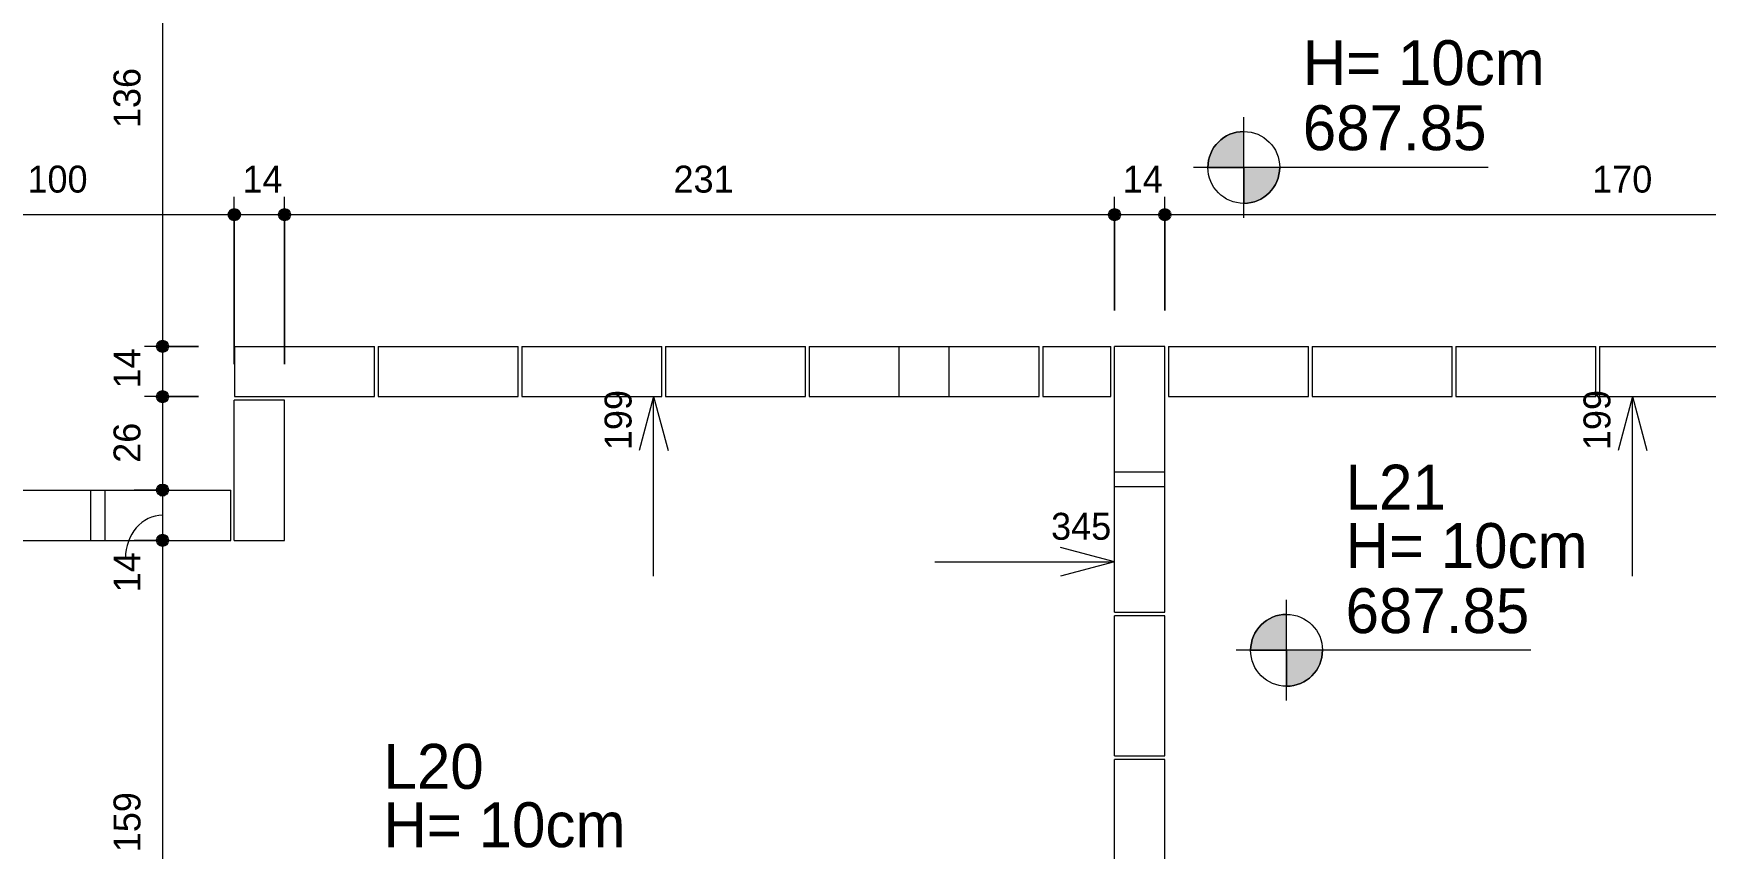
# Model space of a CAD drawing. Header units: centimetres. Extents: x 170 to 15941, y -2277 to 8860.
# Drawn here: x 6669.6 to 7135, y -60.6 to 166.3 of the extents above; entities that cross this region are included whole.
import ezdxf

# ---------------------------------------------------------------- set-up
doc = ezdxf.new("R2010")
doc.units = ezdxf.units.CM
doc.layers.add('A-ANNO-DIMS-1', color=1, linetype='Continuous', lineweight=9, true_color=0xff0000)
doc.layers.add('A-DETL-GENF-3', color=251, linetype='Continuous', lineweight=9, true_color=0x515151)
for name, color, linetype, lineweight in [('A-ANNO-DIMS-50', 7, 'Continuous', 9), ('A-DETL-THIN', 7, 'Continuous', 9), ('G-ANNO-TEXT', 7, 'Continuous', 9), ('S-BEAM', 7, 'Continuous', 9), ('S-BEAM-1', 7, 'Continuous', 13)]:
    doc.layers.add(name, color=color, linetype=linetype, lineweight=lineweight)
doc.styles.add('Bahnschrift_2', font='', dxfattribs={"height": 12.5})
doc.styles.add('Bahnschrift_7', font='', dxfattribs={"height": 7.5})
doc.styles.get('Bahnschrift_2').set_extended_font_data('Bahnschrift')
doc.styles.get('Bahnschrift_7').set_extended_font_data('Bahnschrift')
doc.dimstyles.new('COTA_ACUMULADA_1', dxfattribs={"dimscale": 30.48, "dimtxt": 8.33133, "dimasz": 0.049213, "dimexe": 0, "dimexo": 0.0625, "dimgap": 0.131234, "dimtad": 0, "dimjust": 2, "dimdec": 0, "dimzin": 0, "dimdsep": 46, "dimtxsty": 'Bahnschrift_7', "dimblk1": 'NONE', "dimblk2": 'OPEN30', "dimsah": 1, "dimcen": 0.09, "dimse1": 1, "dimsd1": 1, "dimazin": 0, "dimtfac": 1, "dimtdec": 4, "dimtix": 1, "dimtmove": 2, "dimatfit": 3, "dimfxl": 0, "dimfxlon": 1, "dimtvp": 1, "dimtolj": 1, "dimtzin": 0, "dimarcsym": 2})
doc.dimstyles.new('COTA_LINEAR', dxfattribs={"dimscale": 30.48, "dimtxt": 8.33133, "dimasz": 0.393701, "dimexe": 0.164042, "dimexo": 0.328084, "dimgap": 0.131234, "dimtad": 1, "dimdec": 0, "dimzin": 0, "dimdsep": 46, "dimtxsty": 'Bahnschrift_7', "dimblk1": 'DOTSMALL', "dimblk2": 'DOTSMALL', "dimsah": 1, "dimcen": 0.09, "dimdle": 0.164042, "dimazin": 0, "dimtfac": 1, "dimtdec": 4, "dimtix": 1, "dimtmove": 0, "dimatfit": 3, "dimfxl": 1, "dimtvp": 1, "dimtolj": 1, "dimtzin": 0, "dimarcsym": 2})
doc.dimstyles.new('COTA_LINEAR_1', dxfattribs={"dimscale": 30.48, "dimtxt": 8.33133, "dimasz": 0.393701, "dimexe": 0.164042, "dimexo": 0.328084, "dimgap": 0.131234, "dimtad": 1, "dimdec": 0, "dimzin": 0, "dimdsep": 46, "dimtxsty": 'Bahnschrift_7', "dimblk1": 'DOTSMALL', "dimblk2": 'DOTSMALL', "dimsah": 1, "dimcen": 0.09, "dimdle": 0.164042, "dimazin": 0, "dimtfac": 1, "dimtdec": 4, "dimtix": 1, "dimtmove": 1, "dimatfit": 3, "dimfxl": 1, "dimtvp": 1, "dimtolj": 1, "dimtzin": 0, "dimarcsym": 2})
doc.dimstyles.new('COTA_LINEAR_2', dxfattribs={"dimscale": 30.48, "dimtxt": 8.33133, "dimasz": 0.393701, "dimexe": 0.164042, "dimexo": 0.328084, "dimgap": 0.131234, "dimtad": 1, "dimdec": 0, "dimzin": 0, "dimdsep": 46, "dimtxsty": 'Bahnschrift_7', "dimblk1": 'DOTSMALL', "dimblk2": 'DOTSMALL', "dimsah": 1, "dimcen": 0.09, "dimdle": 0.164042, "dimazin": 0, "dimtfac": 1, "dimtdec": 4, "dimtix": 1, "dimtmove": 2, "dimatfit": 3, "dimfxl": 1, "dimtvp": 1, "dimtolj": 1, "dimtzin": 0, "dimarcsym": 2})

# ---------------------------------------------------------------- blocks, each defined once
blk = doc.blocks.new('LEONE - BLOCO CANALETA 14X39X2 - LEONE - BLOCO CANALETA 14X39X19-2679375-FORMA DA COBERTURA')
at = {"layer": 'S-BEAM-1'}
for p, q in [((-19.5, 7), (19.5, 7)), ((-19.5, 7), (-19.5, -7)), ((19.5, -7), (19.5, 7)), ((-19.5, -7), (19.5, -7))]:
    blk.add_line(p, q, dxfattribs=at)
blk = doc.blocks.new('LEONE - BLOCO CANALETA 14X19X19 - LEONE - BLOCO CANALETA 14X19X19-561206-FORMA DA COBERTURA')
at = {"layer": 'S-BEAM-1'}
for p, q in [((-9.5, 7), (9.5, 7)), ((-9.5, 7), (-9.5, -7)), ((9.5, -7), (9.5, 7)), ((-9.5, -7), (9.5, -7))]:
    blk.add_line(p, q, dxfattribs=at)
blk = doc.blocks.new('DIMBLOCK120-FORMA DA COBERTURA')
at = {"layer": 'A-ANNO-DIMS-50', "lineweight": 35, "true_color": 0xff0000}
h = blk.add_hatch(color=1, dxfattribs=at)
edge = h.paths.add_edge_path()
edge.add_arc((6625.52, 115.9), 1.5, 0, 360)
h = blk.add_hatch(color=1, dxfattribs=at)
edge = h.paths.add_edge_path()
edge.add_arc((6725.51, 115.9), 1.5, 0, 360)
at = {"layer": 'A-ANNO-DIMS-50', "color": 1, "true_color": 0xff0000}
for p, q in [((6625.52, 108.02), (6625.52, 120.9)), ((6725.51, 74.24), (6725.51, 120.9)), ((6625.52, 115.9), (6725.51, 115.9)), ((6625.52, 115.9), (6625.52, 108.02)), ((6725.51, 115.9), (6725.51, 74.24))]:
    blk.add_line(p, q, dxfattribs=at)
at = {"layer": 'A-ANNO-DIMS-50', "color": 1, "lineweight": 35, "true_color": 0xff0000}
for centre in [(6625.52, 115.9), (6725.51, 115.9)]:
    blk.add_circle(centre, 1.5, dxfattribs=at)
at = {"layer": 'A-ANNO-DIMS-50', "color": 0, "insert": (6667.94, 129.54), "char_height": 7.5, "width": 18.1774, "attachment_point": 1, "line_spacing_factor": 1.009858, "style": 'Bahnschrift_7'}
blk.add_mtext('100', dxfattribs=at)
blk = doc.blocks.new('_DotSmall')
at = {"color": 0, "linetype": 'ByBlock', "const_width": 0.5}
blk.add_lwpolyline([(-0.0625, 0, 1), (0.0625, 0, 1)], format="xyb", close=True, dxfattribs=at)
blk = doc.blocks.new('DIMBLOCK121-FORMA DA COBERTURA')
at = {"layer": 'A-ANNO-DIMS-50', "lineweight": 35, "true_color": 0xff0000}
h = blk.add_hatch(color=1, dxfattribs=at)
edge = h.paths.add_edge_path()
edge.add_arc((6725.51, 115.9), 1.5, 0, 360)
h = blk.add_hatch(color=1, dxfattribs=at)
edge = h.paths.add_edge_path()
edge.add_arc((6739.51, 115.9), 1.5, 0, 360)
at = {"layer": 'A-ANNO-DIMS-50', "color": 1, "true_color": 0xff0000}
for p, q in [((6725.51, 74.24), (6725.51, 120.9)), ((6739.51, 74.24), (6739.51, 120.9)), ((6725.51, 115.9), (6739.51, 115.9)), ((6725.51, 115.9), (6725.51, 74.24)), ((6739.51, 115.9), (6739.51, 74.24))]:
    blk.add_line(p, q, dxfattribs=at)
at = {"layer": 'A-ANNO-DIMS-50', "color": 1, "lineweight": 35, "true_color": 0xff0000}
for centre in [(6725.51, 115.9), (6739.51, 115.9)]:
    blk.add_circle(centre, 1.5, dxfattribs=at)
at = {"layer": 'A-ANNO-DIMS-50', "color": 0, "insert": (6727.78, 129.54), "char_height": 7.5, "width": 11.3609, "attachment_point": 1, "line_spacing_factor": 1.009858, "style": 'Bahnschrift_7'}
blk.add_mtext('14', dxfattribs=at)
blk = doc.blocks.new('DIMBLOCK122-FORMA DA COBERTURA')
at = {"layer": 'A-ANNO-DIMS-50', "lineweight": 35, "true_color": 0xff0000}
h = blk.add_hatch(color=1, dxfattribs=at)
edge = h.paths.add_edge_path()
edge.add_arc((6739.51, 115.9), 1.5, 0, 360)
h = blk.add_hatch(color=1, dxfattribs=at)
edge = h.paths.add_edge_path()
edge.add_arc((6970.52, 115.9), 1.5, 0, 360)
at = {"layer": 'A-ANNO-DIMS-50', "color": 1, "true_color": 0xff0000}
for p, q in [((6739.51, 74.24), (6739.51, 120.9)), ((6970.52, 89.24), (6970.52, 120.9)), ((6739.51, 115.9), (6970.52, 115.9)), ((6739.51, 115.9), (6739.51, 74.24)), ((6970.52, 115.9), (6970.52, 89.24))]:
    blk.add_line(p, q, dxfattribs=at)
at = {"layer": 'A-ANNO-DIMS-50', "color": 1, "lineweight": 35, "true_color": 0xff0000}
for centre in [(6739.51, 115.9), (6970.52, 115.9)]:
    blk.add_circle(centre, 1.5, dxfattribs=at)
at = {"layer": 'A-ANNO-DIMS-50', "color": 0, "insert": (6847.76, 129.54), "char_height": 7.5, "width": 17.4201, "attachment_point": 1, "line_spacing_factor": 1.009858, "style": 'Bahnschrift_7'}
blk.add_mtext('231', dxfattribs=at)
blk = doc.blocks.new('DIMBLOCK123-FORMA DA COBERTURA')
at = {"layer": 'A-ANNO-DIMS-50', "lineweight": 35, "true_color": 0xff0000}
h = blk.add_hatch(color=1, dxfattribs=at)
edge = h.paths.add_edge_path()
edge.add_arc((6970.52, 115.9), 1.5, 0, 360)
h = blk.add_hatch(color=1, dxfattribs=at)
edge = h.paths.add_edge_path()
edge.add_arc((6984.52, 115.9), 1.5, 0, 360)
at = {"layer": 'A-ANNO-DIMS-50', "color": 1, "true_color": 0xff0000}
for p, q in [((6970.52, 89.24), (6970.52, 120.9)), ((6984.52, 89.24), (6984.52, 120.9)), ((6970.52, 115.9), (6984.52, 115.9)), ((6970.52, 115.9), (6970.52, 89.24)), ((6984.52, 115.9), (6984.52, 89.24))]:
    blk.add_line(p, q, dxfattribs=at)
at = {"layer": 'A-ANNO-DIMS-50', "color": 1, "lineweight": 35, "true_color": 0xff0000}
for centre in [(6970.52, 115.9), (6984.52, 115.9)]:
    blk.add_circle(centre, 1.5, dxfattribs=at)
at = {"layer": 'A-ANNO-DIMS-50', "color": 0, "insert": (6972.79, 129.54), "char_height": 7.5, "width": 11.3609, "attachment_point": 1, "line_spacing_factor": 1.009858, "style": 'Bahnschrift_7'}
blk.add_mtext('14', dxfattribs=at)
blk = doc.blocks.new('DIMBLOCK124-FORMA DA COBERTURA')
at = {"layer": 'A-ANNO-DIMS-50', "lineweight": 35, "true_color": 0xff0000}
h = blk.add_hatch(color=1, dxfattribs=at)
edge = h.paths.add_edge_path()
edge.add_arc((6984.52, 115.9), 1.5, 0, 360)
h = blk.add_hatch(color=1, dxfattribs=at)
edge = h.paths.add_edge_path()
edge.add_arc((7154.52, 115.9), 1.5, 0, 360)
at = {"layer": 'A-ANNO-DIMS-50', "color": 1, "true_color": 0xff0000}
for p, q in [((6984.52, 89.24), (6984.52, 120.9)), ((7154.52, 75.24), (7154.52, 120.9)), ((6984.52, 115.9), (7154.52, 115.9)), ((6984.52, 115.9), (6984.52, 89.24)), ((7154.52, 115.9), (7154.52, 75.24))]:
    blk.add_line(p, q, dxfattribs=at)
at = {"layer": 'A-ANNO-DIMS-50', "color": 1, "lineweight": 35, "true_color": 0xff0000}
for centre in [(6984.52, 115.9), (7154.52, 115.9)]:
    blk.add_circle(centre, 1.5, dxfattribs=at)
at = {"layer": 'A-ANNO-DIMS-50', "color": 0, "insert": (7103.47, 129.54), "char_height": 7.5, "width": 17.5715, "attachment_point": 1, "line_spacing_factor": 1.009858, "style": 'Bahnschrift_7'}
blk.add_mtext('170', dxfattribs=at)
blk = doc.blocks.new('DIMBLOCK206-FORMA DA COBERTURA')
at = {"layer": 'A-ANNO-DIMS-50', "lineweight": 35, "true_color": 0xff0000}
h = blk.add_hatch(color=1, dxfattribs=at)
edge = h.paths.add_edge_path()
edge.add_arc((6705.53, 215.24), 1.5, 0, 360)
h = blk.add_hatch(color=1, dxfattribs=at)
edge = h.paths.add_edge_path()
edge.add_arc((6705.53, 79.24), 1.5, 0, 360)
at = {"layer": 'A-ANNO-DIMS-50', "color": 1, "true_color": 0xff0000}
for p, q in [((6715.51, 215.24), (6700.53, 215.24)), ((6705.53, 215.24), (6705.53, 79.24)), ((6705.53, 215.24), (6715.51, 215.24)), ((6715.52, 79.24), (6700.53, 79.24)), ((6705.53, 79.24), (6715.52, 79.24))]:
    blk.add_line(p, q, dxfattribs=at)
at = {"layer": 'A-ANNO-DIMS-50', "color": 1, "lineweight": 35, "true_color": 0xff0000}
for centre in [(6705.53, 215.24), (6705.53, 79.24)]:
    blk.add_circle(centre, 1.5, dxfattribs=at)
at = {"layer": 'A-ANNO-DIMS-50', "color": 0, "insert": (6691.89, 139.99), "char_height": 7.5, "width": 17.4201, "attachment_point": 1, "rotation": 90, "line_spacing_factor": 1.009858, "style": 'Bahnschrift_7'}
blk.add_mtext('136', dxfattribs=at)
blk = doc.blocks.new('DIMBLOCK207-FORMA DA COBERTURA')
at = {"layer": 'A-ANNO-DIMS-50', "lineweight": 35, "true_color": 0xff0000}
h = blk.add_hatch(color=1, dxfattribs=at)
edge = h.paths.add_edge_path()
edge.add_arc((6705.53, 79.24), 1.5, 0, 360)
h = blk.add_hatch(color=1, dxfattribs=at)
edge = h.paths.add_edge_path()
edge.add_arc((6705.53, 65.24), 1.5, 0, 360)
at = {"layer": 'A-ANNO-DIMS-50', "color": 1, "true_color": 0xff0000}
for p, q in [((6715.52, 79.24), (6700.53, 79.24)), ((6705.53, 79.24), (6705.53, 65.24)), ((6705.53, 79.24), (6715.52, 79.24)), ((6715.52, 65.24), (6700.53, 65.24)), ((6705.53, 65.24), (6715.52, 65.24))]:
    blk.add_line(p, q, dxfattribs=at)
at = {"layer": 'A-ANNO-DIMS-50', "color": 1, "lineweight": 35, "true_color": 0xff0000}
for centre in [(6705.53, 79.24), (6705.53, 65.24)]:
    blk.add_circle(centre, 1.5, dxfattribs=at)
at = {"layer": 'A-ANNO-DIMS-50', "color": 0, "insert": (6691.89, 67.51), "char_height": 7.5, "width": 11.3609, "attachment_point": 1, "rotation": 90, "line_spacing_factor": 1.009858, "style": 'Bahnschrift_7'}
blk.add_mtext('14', dxfattribs=at)
blk = doc.blocks.new('DIMBLOCK208-FORMA DA COBERTURA')
at = {"layer": 'A-ANNO-DIMS-50', "lineweight": 35, "true_color": 0xff0000}
h = blk.add_hatch(color=1, dxfattribs=at)
edge = h.paths.add_edge_path()
edge.add_arc((6705.53, 65.24), 1.5, 0, 360)
h = blk.add_hatch(color=1, dxfattribs=at)
edge = h.paths.add_edge_path()
edge.add_arc((6705.53, 39.24), 1.5, 0, 360)
at = {"layer": 'A-ANNO-DIMS-50', "color": 1, "true_color": 0xff0000}
for p, q in [((6715.52, 65.24), (6700.53, 65.24)), ((6705.53, 65.24), (6705.53, 39.24)), ((6705.53, 65.24), (6715.52, 65.24)), ((6697.65, 39.24), (6710.53, 39.24)), ((6705.53, 39.24), (6697.65, 39.24))]:
    blk.add_line(p, q, dxfattribs=at)
at = {"layer": 'A-ANNO-DIMS-50', "color": 1, "lineweight": 35, "true_color": 0xff0000}
for centre in [(6705.53, 65.24), (6705.53, 39.24)]:
    blk.add_circle(centre, 1.5, dxfattribs=at)
at = {"layer": 'A-ANNO-DIMS-50', "color": 0, "insert": (6691.89, 46.82), "char_height": 7.5, "width": 13.0272, "attachment_point": 1, "rotation": 90, "line_spacing_factor": 1.009858, "style": 'Bahnschrift_7'}
blk.add_mtext('26', dxfattribs=at)
blk = doc.blocks.new('DIMBLOCK209-FORMA DA COBERTURA')
at = {"layer": 'A-ANNO-DIMS-50', "lineweight": 35, "true_color": 0xff0000}
h = blk.add_hatch(color=1, dxfattribs=at)
edge = h.paths.add_edge_path()
edge.add_arc((6705.53, 39.24), 1.5, 0, 360)
h = blk.add_hatch(color=1, dxfattribs=at)
edge = h.paths.add_edge_path()
edge.add_arc((6705.53, 25.24), 1.5, 0, 360)
at = {"layer": 'A-ANNO-DIMS-50', "color": 1, "true_color": 0xff0000}
for p, q in [((6697.65, 39.24), (6710.53, 39.24)), ((6705.53, 39.24), (6697.65, 39.24)), ((6705.53, 39.24), (6705.53, 25.24)), ((6697.65, 25.24), (6710.53, 25.24)), ((6705.53, 25.24), (6697.65, 25.24))]:
    blk.add_line(p, q, dxfattribs=at)
at = {"layer": 'A-ANNO-DIMS-50', "color": 1, "lineweight": 35, "true_color": 0xff0000}
for centre in [(6705.53, 39.24), (6705.53, 25.24)]:
    blk.add_circle(centre, 1.5, dxfattribs=at)
at = {"layer": 'A-ANNO-DIMS-50', "color": 1, "true_color": 0xff0000}
blk.add_ellipse((6705.53, 20.25), major_axis=(0, 12), ratio=0.859431, start_param=0, end_param=1.570796, dxfattribs=at)
at = {"layer": 'A-ANNO-DIMS-50', "color": 0, "insert": (6691.89, 10.78), "char_height": 7.5, "width": 11.3609, "attachment_point": 1, "rotation": 90, "line_spacing_factor": 1.009858, "style": 'Bahnschrift_7'}
blk.add_mtext('14', dxfattribs=at)
blk = doc.blocks.new('DIMBLOCK210-FORMA DA COBERTURA')
at = {"layer": 'A-ANNO-DIMS-50', "lineweight": 35, "true_color": 0xff0000}
h = blk.add_hatch(color=1, dxfattribs=at)
edge = h.paths.add_edge_path()
edge.add_arc((6705.53, 25.24), 1.5, 0, 360)
h = blk.add_hatch(color=1, dxfattribs=at)
edge = h.paths.add_edge_path()
edge.add_arc((6705.53, -133.76), 1.5, 0, 360)
at = {"layer": 'A-ANNO-DIMS-50', "color": 1, "true_color": 0xff0000}
for p, q in [((6697.65, 25.24), (6710.53, 25.24)), ((6705.53, 25.24), (6697.65, 25.24)), ((6705.53, 25.24), (6705.53, -133.76)), ((6697.65, -133.76), (6710.53, -133.76)), ((6705.53, -133.76), (6697.65, -133.76))]:
    blk.add_line(p, q, dxfattribs=at)
at = {"layer": 'A-ANNO-DIMS-50', "color": 1, "lineweight": 35, "true_color": 0xff0000}
for centre in [(6705.53, 25.24), (6705.53, -133.76)]:
    blk.add_circle(centre, 1.5, dxfattribs=at)
at = {"layer": 'A-ANNO-DIMS-50', "color": 0, "insert": (6691.89, -61.58), "char_height": 7.5, "width": 17.5715, "attachment_point": 1, "rotation": 90, "line_spacing_factor": 1.009858, "style": 'Bahnschrift_7'}
blk.add_mtext('159', dxfattribs=at)
blk = doc.blocks.new('DIMBLOCK331-FORMA DA COBERTURA')
at = {"layer": 'A-ANNO-DIMS-50', "color": 1, "true_color": 0xff0000}
for p, q in [((6970.52, 19.26), (6955.52, 23.28)), ((6920.52, 19.26), (6970.52, 19.26)), ((6970.52, 19.26), (6955.52, 15.24)), ((6970.52, 19.26), (6970.52, 19.26)), ((6970.52, 19.26), (6970.52, 19.26))]:
    blk.add_line(p, q, dxfattribs=at)
at = {"layer": 'A-ANNO-DIMS-50', "color": 0, "insert": (6952.85, 32.9), "char_height": 7.5, "width": 20.6011, "attachment_point": 1, "line_spacing_factor": 1.009858, "style": 'Bahnschrift_7'}
blk.add_mtext('345', dxfattribs=at)
blk = doc.blocks.new('_None')
blk = doc.blocks.new('_Open30')
at = {"color": 0, "linetype": 'ByBlock', "lineweight": -2}
for p, q in [((-1, 0.27), (0, 0)), ((0, 0), (-1, -0.27)), ((0, 0), (-1, 0))]:
    blk.add_line(p, q, dxfattribs=at)
blk = doc.blocks.new('DIMBLOCK377-FORMA DA COBERTURA')
at = {"layer": 'A-ANNO-DIMS-50', "color": 1, "true_color": 0xff0000}
for p, q in [((7114.69, 65.24), (7110.67, 50.24)), ((7114.69, 65.24), (7118.71, 50.24)), ((7114.69, 15.24), (7114.69, 65.24)), ((7114.69, 65.24), (7114.69, 65.24)), ((7114.69, 65.24), (7114.69, 65.24))]:
    blk.add_line(p, q, dxfattribs=at)
at = {"layer": 'A-ANNO-DIMS-50', "color": 0, "insert": (7101.04, 50.35), "char_height": 7.5, "width": 17.2686, "attachment_point": 1, "rotation": 90, "line_spacing_factor": 1.009858, "style": 'Bahnschrift_7'}
blk.add_mtext('199', dxfattribs=at)
blk = doc.blocks.new('DIMBLOCK386-FORMA DA COBERTURA')
at = {"layer": 'A-ANNO-DIMS-50', "color": 1, "true_color": 0xff0000}
for p, q in [((6842.23, 65.24), (6838.21, 50.24)), ((6842.23, 65.24), (6846.25, 50.24)), ((6842.23, 15.24), (6842.23, 65.24)), ((6842.23, 65.24), (6842.23, 65.24)), ((6842.23, 65.24), (6842.23, 65.24))]:
    blk.add_line(p, q, dxfattribs=at)
at = {"layer": 'A-ANNO-DIMS-50', "color": 0, "insert": (6828.58, 50.35), "char_height": 7.5, "width": 17.2686, "attachment_point": 1, "rotation": 90, "line_spacing_factor": 1.009858, "style": 'Bahnschrift_7'}
blk.add_mtext('199', dxfattribs=at)

msp = doc.modelspace()

# ---------------------------------------------------------------- hatches: boundary and pattern name
at = {"layer": 'A-DETL-GENF-3'}
for points in [[(7006.49, 129.05), (7006.49, 139.05), (7003.9, 138.71), (7001.49, 137.72), (6999.41, 136.13), (6997.83, 134.05), (6996.83, 131.64), (6996.49, 129.05), (6997.83, 129.05)], [(7006.49, 119.05), (7009.07, 119.4), (7011.49, 120.39), (7013.56, 121.98), (7015.15, 124.05), (7016.15, 126.47), (7016.49, 129.05), (7006.49, 129.05), (7006.49, 119.4)], [(7008.4, -5.36), (7018.4, -5.36), (7018.4, 4.64), (7015.81, 4.3), (7013.4, 3.3), (7011.33, 1.71), (7009.74, -0.36), (7008.74, -2.77)], [(7018.4, -15.36), (7020.99, -15.02), (7023.4, -14.02), (7025.47, -12.43), (7027.06, -10.36), (7028.06, -7.95), (7028.4, -5.36), (7018.4, -5.36), (7018.4, -15.02)]]:
    msp.add_hatch(color=256, dxfattribs=at).paths.add_polyline_path(points)

# ---------------------------------------------------------------- linework, layer by layer
at = {"layer": 'A-DETL-THIN'}
for p, q in [((7006.49, 115.05), (7006.49, 143.05)), ((7006.49, 115.05), (7006.49, 143.05)), ((7006.49, 129.05), (7006.49, 139.05)), ((7074.49, 129.05), (6992.49, 129.05)), ((7074.49, 129.05), (6992.49, 129.05)), ((6996.49, 129.05), (7006.49, 129.05)), ((7016.49, 129.05), (7006.49, 129.05)), ((7006.49, 129.05), (7006.49, 119.05)), ((7018.4, -19.36), (7018.4, 8.64)), ((7018.4, -19.36), (7018.4, 8.64)), ((7018.4, -5.36), (7018.4, 4.64)), ((7086.4, -5.36), (7004.4, -5.36)), ((7086.4, -5.36), (7004.4, -5.36)), ((7008.4, -5.36), (7018.4, -5.36)), ((7028.4, -5.36), (7018.4, -5.36)), ((7018.4, -5.36), (7018.4, -15.36))]:
    msp.add_line(p, q, dxfattribs=at)
for centre in [(7006.49, 129.05), (7006.49, 129.05), (7018.4, -5.36), (7018.4, -5.36)]:
    msp.add_circle(centre, 10, dxfattribs=at)
for centre, start, end in [((7006.49, 129.05), 90, 180), ((7006.49, 129.05), 270, 360), ((7018.4, -5.36), 90, 180), ((7018.4, -5.36), 270, 360)]:
    msp.add_arc(centre, 10, start, end, dxfattribs=at)

# ---------------------------------------------------------------- block references
at = {"layer": 'S-BEAM'}
for name, p in [('LEONE - BLOCO CANALETA 14X39X2 - LEONE - BLOCO CANALETA 14X39X19-2679375-FORMA DA COBERTURA', (6745.02, 72.24)), ('LEONE - BLOCO CANALETA 14X39X2 - LEONE - BLOCO CANALETA 14X39X19-2679375-FORMA DA COBERTURA', (6785.02, 72.24)), ('LEONE - BLOCO CANALETA 14X39X2 - LEONE - BLOCO CANALETA 14X39X19-2679375-FORMA DA COBERTURA', (6825.02, 72.24)), ('LEONE - BLOCO CANALETA 14X39X2 - LEONE - BLOCO CANALETA 14X39X19-2679375-FORMA DA COBERTURA', (6865.02, 72.24)), ('LEONE - BLOCO CANALETA 14X39X2 - LEONE - BLOCO CANALETA 14X39X19-2679375-FORMA DA COBERTURA', (6905.02, 72.24)), ('LEONE - BLOCO CANALETA 14X39X2 - LEONE - BLOCO CANALETA 14X39X19-2679375-FORMA DA COBERTURA', (6930.02, 72.24)), ('LEONE - BLOCO CANALETA 14X19X19 - LEONE - BLOCO CANALETA 14X19X19-561206-FORMA DA COBERTURA', (6960.02, 72.24)), ('LEONE - BLOCO CANALETA 14X39X2 - LEONE - BLOCO CANALETA 14X39X19-2679375-FORMA DA COBERTURA', (7005.02, 72.24)), ('LEONE - BLOCO CANALETA 14X39X2 - LEONE - BLOCO CANALETA 14X39X19-2679375-FORMA DA COBERTURA', (7045.02, 72.24)), ('LEONE - BLOCO CANALETA 14X39X2 - LEONE - BLOCO CANALETA 14X39X19-2679375-FORMA DA COBERTURA', (7085.02, 72.24)), ('LEONE - BLOCO CANALETA 14X39X2 - LEONE - BLOCO CANALETA 14X39X19-2679375-FORMA DA COBERTURA', (7125.02, 72.24)), ('LEONE - BLOCO CANALETA 14X39X2 - LEONE - BLOCO CANALETA 14X39X19-2679375-FORMA DA COBERTURA', (6670.02, 32.24)), ('LEONE - BLOCO CANALETA 14X39X2 - LEONE - BLOCO CANALETA 14X39X19-2679375-FORMA DA COBERTURA', (6705.02, 32.24))]:
    msp.add_blockref(name, p, dxfattribs=at)
for p, rotation in [((6977.52, 59.74), 89.9999999999999), ((6732.51, 44.74), 89.99999999999996), ((6977.52, 24.74), 89.9999999999999), ((6977.52, -15.26), 89.9999999999999), ((6977.52, -55.26), 89.9999999999999)]:
    msp.add_blockref('LEONE - BLOCO CANALETA 14X39X2 - LEONE - BLOCO CANALETA 14X39X19-2679375-FORMA DA COBERTURA', p, dxfattribs=dict(at, rotation=rotation))

# ---------------------------------------------------------------- texts
at = {"layer": 'G-ANNO-TEXT', "char_height": 12.5, "attachment_point": 1, "style": 'Bahnschrift_2'}
for s, insert, width in [('H= 10cm', (7022.92, 164.46), 76.962), ('687.85', (7022.92, 146.34), 62.1308), ('L21', (7034.83, 46.3), 30.0633), ('H= 10cm', (7034.83, 30.04), 76.962), ('687.85', (7034.83, 11.92), 62.1308), ('L20', (6767.04, -31.42), 34.4726), ('H= 10cm', (6767.04, -47.67), 76.962)]:
    msp.add_mtext(s, dxfattribs=dict(at, insert=insert, width=width))

# ---------------------------------------------------------------- dimensions: what is measured, and where the dimension line sits
at = {"layer": 'A-ANNO-DIMS-1'}
for base, p1, p2, override, picture, middle in [((6705.53, 79.24), (6725.51, 215.24), (6725.52, 79.24), {"dimpost": '<>', "dimfxl": 136.000001}, 'DIMBLOCK206-FORMA DA COBERTURA', (6697.7, 147.24)), ((6705.53, 65.24), (6725.52, 79.24), (6725.52, 65.24), {"dimpost": '<>', "dimfxl": 14}, 'DIMBLOCK207-FORMA DA COBERTURA', (6697.78, 72.24)), ((6705.53, 39.24), (6725.52, 65.24), (6707.65, 39.24), {"dimpost": '<>', "dimfxl": 31.548115}, 'DIMBLOCK208-FORMA DA COBERTURA', (6697.7, 52.24)), ((6705.53, -133.76), (6707.65, 25.24), (6707.65, -133.76), {"dimpost": '<>', "dimfxl": 158.998999}, 'DIMBLOCK210-FORMA DA COBERTURA', (6697.7, -54.26))]:
    dim = msp.add_linear_dim(base=base, p1=p1, p2=p2, angle=90, dimstyle='COTA_LINEAR', override=override, dxfattribs=at)
    dim.commit()
    dim.dimension.update_dxf_attribs({"geometry": picture, "text_midpoint": middle})
for base, p1, p2, override, picture, middle in [((6725.51, 115.9), (6625.52, 118.02), (6725.51, 64.24), {"dimpost": '<>', "dimfxl": 113.530653}, 'DIMBLOCK120-FORMA DA COBERTURA', (6675.52, 123.73)), ((6739.51, 115.9), (6725.51, 64.24), (6739.51, 64.24), {"dimpost": '<>', "dimfxl": 14}, 'DIMBLOCK121-FORMA DA COBERTURA', (6732.51, 123.65)), ((6970.52, 115.9), (6739.51, 64.24), (6970.52, 79.24), {"dimpost": '<>', "dimfxl": 231.499128}, 'DIMBLOCK122-FORMA DA COBERTURA', (6855.02, 123.72)), ((6984.52, 115.9), (6970.52, 79.24), (6984.52, 79.24), {"dimpost": '<>', "dimfxl": 14}, 'DIMBLOCK123-FORMA DA COBERTURA', (6977.52, 123.65))]:
    dim = msp.add_linear_dim(base=base, p1=p1, p2=p2, dimstyle='COTA_LINEAR', override=override, dxfattribs=at)
    dim.commit()
    dim.dimension.update_dxf_attribs({"geometry": picture, "text_midpoint": middle})
for base, p1, p2, dimstyle, override, picture, middle in [((7154.52, 115.9), (6984.52, 79.24), (7154.52, 65.24), 'COTA_LINEAR_2', {"dimpost": '<>', "dimfxl": 170.575496}, 'DIMBLOCK124-FORMA DA COBERTURA', (7112.26, 124.54)), ((6970.52, 19.26), (6625.52, 19.26), (6970.52, 19.26), 'COTA_ACUMULADA_1', {"dimpost": '<>', "dimfxl": 345}, 'DIMBLOCK331-FORMA DA COBERTURA', (6963.15, 27.9))]:
    dim = msp.add_linear_dim(base=base, p1=p1, p2=p2, dimstyle=dimstyle, override=override, dxfattribs=at)
    dim.commit()
    dim.dimension.update_dxf_attribs({"geometry": picture, "text_midpoint": middle, "dimtype": 160})
for base, p1, p2, dimstyle, override, picture, middle in [((6842.23, 65.24), (6842.23, -133.76), (6842.23, 65.24), 'COTA_ACUMULADA_1', {"dimpost": '<>', "dimfxl": 198.998999}, 'DIMBLOCK386-FORMA DA COBERTURA', (6833.58, 58.99)), ((7114.69, 65.24), (7114.69, -133.76), (7114.69, 65.24), 'COTA_ACUMULADA_1', {"dimpost": '<>', "dimfxl": 198.998999}, 'DIMBLOCK377-FORMA DA COBERTURA', (7106.04, 58.99)), ((6705.53, 25.24), (6707.65, 39.24), (6707.65, 25.24), 'COTA_LINEAR_1', {"dimpost": '<>', "dimfxl": 14}, 'DIMBLOCK209-FORMA DA COBERTURA', (6696.89, 16.46))]:
    dim = msp.add_linear_dim(base=base, p1=p1, p2=p2, angle=90, dimstyle=dimstyle, override=override, dxfattribs=at)
    dim.commit()
    dim.dimension.update_dxf_attribs({"geometry": picture, "text_midpoint": middle, "dimtype": 160, "text_rotation": 90})

doc.saveas('drawing.dxf')
